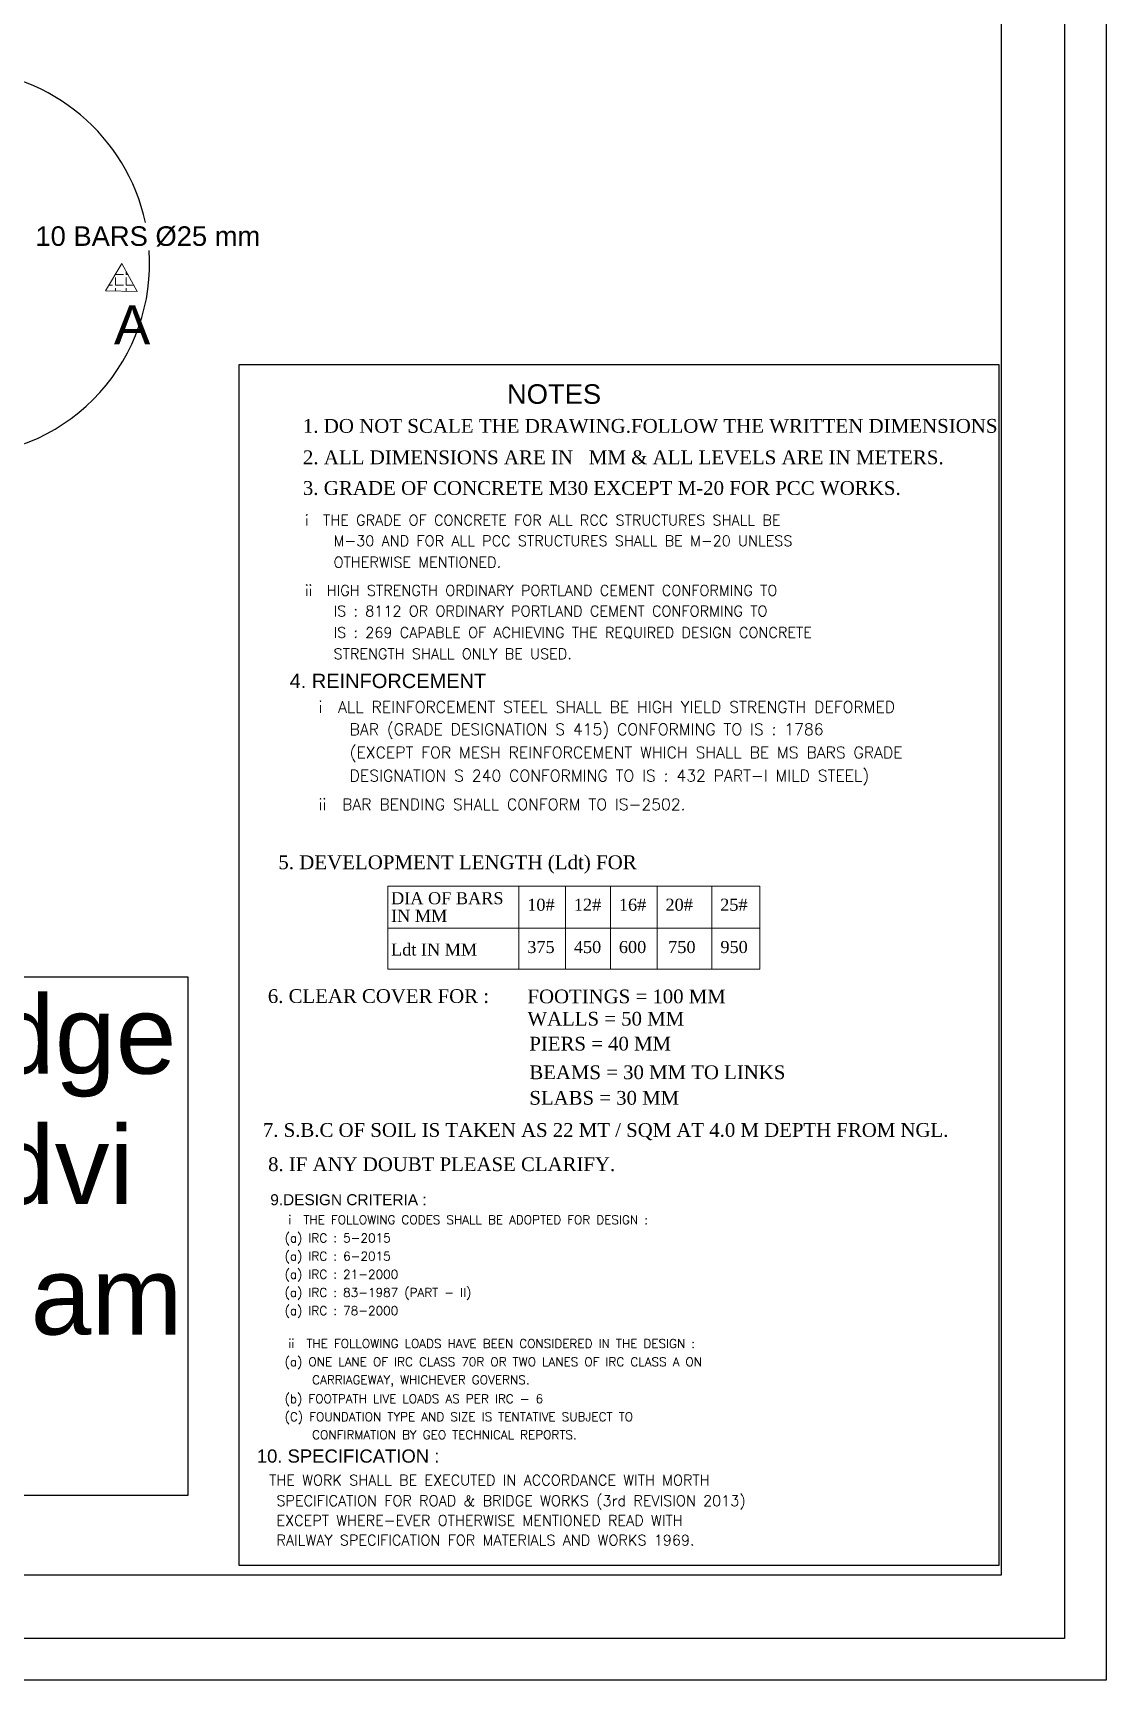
# Model space of a CAD drawing. Header units: millimetres. Extents: x -83 to 417, y 47 to 139.
# Drawn here: x 208.05 to 235.47, y 47.14 to 89.24 of the extents above; entities that cross this region are included whole.
import ezdxf

# ---------------------------------------------------------------- set-up
doc = ezdxf.new("R2010")
doc.units = ezdxf.units.MM
doc.header["$PDMODE"] = 3
doc.header["$PDSIZE"] = -0.7
doc.linetypes.add('DASHED2', pattern=[9.525, 6.35, -3.175])
for name, color, linetype in [('kacha rasta', 7, 'Continuous'), ('SSP-TITLE', 7, 'Continuous'), ('text', 7, 'Continuous')]:
    doc.layers.add(name, color=color, linetype=linetype)
doc.styles.add('.1', font='arial.ttf', dxfattribs={"height": 0.1})
doc.styles.get("Standard").update_dxf_attribs({"font": 'Arial'})
doc.styles.add('style1', font='romans.shx', dxfattribs={"height": 400})
doc.styles.add('style2', font='arial.ttf', dxfattribs={"height": 350})
doc.styles.add('TP', font='times.ttf')
doc.dimstyles.get("Standard").update_dxf_attribs({"dimtxt": 0.5, "dimasz": 0.18, "dimexe": 0.18, "dimexo": 0.0625, "dimgap": 0.09, "dimtad": 0, "dimtih": 1, "dimtoh": 1, "dimdec": 1, "dimzin": 0, "dimdsep": 46, "dimtxsty": 'Standard', "dimcen": 0.09, "dimadec": 0, "dimazin": 0, "dimtfac": 1, "dimtdec": 1, "dimtofl": 0, "dimtmove": 0, "dimatfit": 3, "dimfxl": 1, "dimtolj": 1, "dimtzin": 0, "dimarcsym": 0})

# ---------------------------------------------------------------- blocks, each defined once
blk = doc.blocks.new('*D174')
at = {"color": 0, "lineweight": -2, "transparency": 16777216}
for p, q in [((206.095, 84.382), (206.095, 88.482)), ((206.095, 82.346), (206.095, 78.247))]:
    blk.add_line(p, q, dxfattribs=at)
for start, end in [(12.1139, 87.9111), (272.0889, 3.6883)]:
    blk.add_arc((206.095, 83.364), 4.938, start, end, dxfattribs=at)
at = {"color": 0, "transparency": 16777216}
for points in [[(206.274, 88.268), (206.276, 88.328), (206.095, 88.302)], [(206.276, 78.4), (206.274, 78.46), (206.095, 78.427)]]:
    blk.add_solid(points, dxfattribs=at)
at = {"layer": 'Defpoints', "color": 0, "transparency": 16777216}
for p in [(206.095, 84.32), (206.095, 83.364), (206.095, 82.408), (210.371, 80.895)]:
    blk.add_point(p, dxfattribs=at)
at = {"color": 0, "lineweight": 0, "transparency": 16777216, "insert": (210.986, 84.041), "char_height": 0.5, "attachment_point": 5}
blk.add_mtext('\\A1;10 BARS %%C25 mm', dxfattribs=at)

msp = doc.modelspace()

# ---------------------------------------------------------------- hatches: boundary and pattern name
at = {"lineweight": 0}
h = msp.add_hatch(dxfattribs=at)
h.set_pattern_fill('ANGLE', color=6, style=0)
h.set_pattern_definition([(0, (-539.21482, -389.6552), (0, 0.275), [0.2, -0.075]), (90, (-539.21482, -389.6552), (-0.275, 2e-17), [0.2, -0.075])])
h.paths.add_polyline_path([(210.7119, 82.6371), (210.3204, 83.3485), (209.9001, 82.6538)])

# ---------------------------------------------------------------- linework, layer by layer
at = {"color": 5, "linetype": 'DASHED2', "ltscale": 5}
msp.add_line((174.1322, 83.3647), (211.0615, 83.3482), dxfattribs=at)
at = {"color": 1, "linetype": 'DASHED2', "lineweight": 15}
msp.add_line((221.9719, 50.7256), (221.9719, 50.7156), dxfattribs=at)
msp.add_line((221.9719, 50.7256), (221.9719, 50.7156), dxfattribs=at)
at = {"color": 6, "lineweight": 0}
msp.add_lwpolyline([(210.3204, 83.3485), (209.9001, 82.6538), (210.7119, 82.6371)], close=True, dxfattribs=at)
at = {"color": 0, "lineweight": 30}
msp.add_lwpolyline([(213.3223, 80.7649), (232.7299, 80.7649), (232.7299, 50.0718), (213.3223, 50.0718)], close=True, dxfattribs=at)
at = {"layer": 'kacha rasta', "color": 1, "linetype": 'Continuous', "lineweight": 30}
msp.add_lwpolyline([(100.4665, 137.1408), (235.4665, 137.1408), (235.4665, 47.1408), (100.4665, 47.1408)], close=True, dxfattribs=at)
at = {"layer": 'kacha rasta', "linetype": 'Continuous', "lineweight": 30}
for points in [[(101.5303, 136.077), (234.4027, 136.077), (234.4027, 48.2046), (101.5303, 48.2046)], [(165.4771, 65.114), (212.011, 65.114), (212.011, 51.8604), (165.4771, 51.8604)]]:
    msp.add_lwpolyline(points, close=True, dxfattribs=at)
at = {"layer": 'kacha rasta', "color": 5, "linetype": 'Continuous', "lineweight": 30}
msp.add_lwpolyline([(103.1481, 134.4592), (232.7849, 134.4592), (232.7849, 49.8224), (103.1481, 49.8224)], close=True, dxfattribs=at)
at = {"layer": 'SSP-TITLE', "color": 7, "lineweight": 9}
for p, q in [((217.1177, 67.4349), (226.6195, 67.4349)), ((217.1177, 67.4349), (217.1177, 65.3107)), ((220.4645, 67.4349), (220.4645, 65.3107)), ((221.6551, 67.4349), (221.6551, 65.3107)), ((222.8053, 67.4349), (222.8053, 65.3107)), ((223.996, 67.4349), (223.996, 65.3107)), ((225.3989, 67.4349), (225.3989, 65.3107)), ((226.6195, 67.4349), (226.6195, 65.3107)), ((217.1177, 66.3571), (226.6195, 66.3571)), ((217.1177, 65.3107), (226.6195, 65.3107))]:
    msp.add_line(p, q, dxfattribs=at)

# ---------------------------------------------------------------- texts
at = {"color": 6, "lineweight": 0, "insert": (210.1182, 82.2809), "char_height": 1, "width": 0.640465, "attachment_point": 1, "style": '.1'}
msp.add_mtext('A', dxfattribs=at)
at = {"color": 0, "lineweight": 30, "insert": (220.1613, 80.2635), "char_height": 0.5, "width": 2.214582, "attachment_point": 1, "style": '.1'}
msp.add_mtext('NOTES', dxfattribs=at)
at = {"layer": 'kacha rasta', "linetype": 'Continuous', "insert": (165.7547, 64.6397), "char_height": 2, "width": 47.758675, "attachment_point": 1}
msp.add_mtext('{\\C5;Proposed Structural Details of Bridge on Dhariywad (SH-81 A ) To Mandvi Parsola PMGSY Road  on   Jhakham River at Chainage  2/300} ', dxfattribs=at)
at = {"layer": 'SSP-TITLE', "color": 7, "lineweight": 9, "style": 'TP'}
for s, height, p in [('1. DO NOT SCALE THE DRAWING.FOLLOW THE WRITTEN DIMENSIONS', 0.353754, (214.945, 79.0227)), ('2. ALL DIMENSIONS ARE IN   MM & ALL LEVELS ARE IN METERS. ', 0.353754, (214.9476, 78.2183)), ('3. GRADE OF CONCRETE M30 EXCEPT M-20 FOR PCC WORKS.', 0.353754, (214.9464, 77.4349)), ('5. DEVELOPMENT LENGTH (Ldt) FOR ', 0.353754, (214.3189, 67.8678)), ('DIA OF BARS', 0.308374, (217.1998, 66.9718)), ('10#', 0.30837, (220.68, 66.8052)), ('12#', 0.30837, (221.8707, 66.8052)), ('16#', 0.30837, (223.0209, 66.8052)), ('20#', 0.30837, (224.2115, 66.8052)), ('25#', 0.30837, (225.6099, 66.8052)), ('IN MM', 0.30837, (217.1998, 66.5216)), ('Ldt IN MM', 0.30837, (217.1998, 65.6595)), ('375', 0.30837, (220.68, 65.7242)), ('450', 0.30837, (221.8707, 65.7242)), ('600', 0.30837, (223.0209, 65.7242)), ('750', 0.30837, (224.2806, 65.7242)), ('950', 0.30837, (225.6142, 65.7242)), ('6. CLEAR COVER FOR :', 0.351611, (214.0516, 64.4491)), ('FOOTINGS = 100 MM', 0.351611, (220.6853, 64.4402)), ('WALLS = 50 MM', 0.351611, (220.6853, 63.8697)), ('PIERS = 40 MM', 0.351611, (220.7332, 63.2324)), ('BEAMS = 30 MM TO LINKS', 0.351611, (220.7332, 62.5007)), ('SLABS = 30 MM', 0.351611, (220.7332, 61.8475)), ('7. S.B.C OF SOIL IS TAKEN AS 22 MT / SQM AT 4.0 M DEPTH FROM NGL. ', 0.351611, (213.9258, 61.0256)), ('8. IF ANY DOUBT PLEASE CLARIFY.', 0.351611, (214.0584, 60.1506))]:
    msp.add_text(s, height=height, dxfattribs=at).set_placement(p)
at = {"layer": 'text', "color": 0}
for s, height, style, p in [(' i  THE GRADE OF CONCRETE FOR ALL RCC STRUCTURES SHALL BE', 0.27, 'style1', (214.8135, 76.6531)), ('M-30 AND FOR ALL PCC STRUCTURES SHALL BE M-20 UNLESS', 0.27, 'style1', (215.7313, 76.126)), ('OTHERWISE MENTIONED.', 0.27, 'style1', (215.7313, 75.5792)), (' ii  HIGH STRENGTH ORDINARY PORTLAND CEMENT CONFORMING TO', 0.27, 'style1', (214.8135, 74.8581)), ('IS : 8112 OR ORDINARY PORTLAND CEMENT CONFORMING TO', 0.27, 'style1', (215.7313, 74.3309)), ('IS : 269 CAPABLE OF ACHIEVING THE REQUIRED DESIGN CONCRETE', 0.27, 'style1', (215.7313, 73.7841)), ('STRENGTH SHALL ONLY BE USED.', 0.27, 'style1', (215.7313, 73.2378)), ('4. REINFORCEMENT ', 0.365625, 'style2', (214.6082, 72.4977)), (' i  ALL REINFORCEMENT STEEL SHALL BE HIGH YIELD STRENGTH DEFORMED', 0.2925, 'style1', (215.1467, 71.8679)), ('BAR (GRADE DESIGNATION S 415) CONFORMING TO IS : 1786', 0.2925, 'style1', (216.141, 71.2968)), ('(EXCEPT FOR MESH REINFORCEMENT WHICH SHALL BE MS BARS GRADE', 0.2925, 'style1', (216.141, 70.7045)), ('DESIGNATION S 240 CONFORMING TO IS : 432 PART-I MILD STEEL)', 0.2925, 'style1', (216.141, 70.1134)), (' ii  BAR BENDING SHALL CONFORM TO IS-2502.', 0.2925, 'style1', (215.1467, 69.3776)), (' 9.DESIGN CRITERIA :', 0.28125, 'style2', (214.0048, 59.2787)), (' i  THE FOLLOWING CODES SHALL BE ADOPTED FOR DESIGN :', 0.225, 'style1', (214.4191, 58.7942)), ('(a) IRC : 5-2015', 0.225, 'style1', (214.4808, 58.3279)), ('(a) IRC : 6-2015', 0.225, 'style1', (214.4808, 57.8636)), ('(a) IRC : 21-2000', 0.225, 'style1', (214.4808, 57.3994)), ('(a) IRC : 83-1987 (PART - II)', 0.225, 'style1', (214.4808, 56.9351)), ('(a) IRC : 78-2000', 0.225, 'style1', (214.4808, 56.4709)), (' ii  THE FOLLOWING LOADS HAVE BEEN CONSIDERED IN THE DESIGN :', 0.225, 'style1', (214.4191, 55.6288)), ('(a) ONE LANE OF IRC CLASS 70R OR TWO LANES OF IRC CLASS A ON', 0.225, 'style1', (214.4808, 55.1624)), ('CARRIAGEWAY, WHICHEVER GOVERNS.', 0.225, 'style1', (215.1839, 54.7018)), ('(b) FOOTPATH LIVE LOADS AS PER IRC - 6', 0.225, 'style1', (214.4808, 54.2192)), ('(C) FOUNDATION TYPE AND SIZE IS TENTATIVE SUBJECT TO ', 0.225, 'style1', (214.4808, 53.7585)), ('CONFIRMATION BY GEO TECHNICAL REPORTS.', 0.225, 'style1', (215.1839, 53.2979)), ('10. SPECIFICATION :', 0.3375, 'style2', (213.7704, 52.698)), ('  THE WORK SHALL BE EXECUTED IN ACCORDANCE WITH MORTH', 0.27, 'style1', (213.7124, 52.1166)), ('SPECIFICATION FOR ROAD & BRIDGE WORKS (3rd REVISION 2013)', 0.27, 'style1', (214.2719, 51.5895)), ('EXCEPT WHERE-EVER OTHERWISE MENTIONED READ WITH  ', 0.27, 'style1', (214.2719, 51.0859)), ('RAILWAY SPECIFICATION FOR MATERIALS AND WORKS 1969.', 0.27, 'style1', (214.2719, 50.5823))]:
    msp.add_text(s, height=height, dxfattribs=dict(at, style=style)).set_placement(p)

# ---------------------------------------------------------------- dimensions: what is measured, and where the dimension line sits
at = {"color": 6, "lineweight": 0}
dim = msp.add_angular_dim_3p(base=(210.371, 80.8954), center=(206.095, 83.3641), p1=(206.095, 82.4084), p2=(206.095, 84.3198), text='10 BARS %%C25 mm', dimstyle='Standard', dxfattribs=at)
dim.commit()
dim.dimension.update_dxf_attribs({"geometry": '*D174', "text_midpoint": (210.9859, 84.041), "dimtype": 165})

doc.saveas('drawing.dxf')
